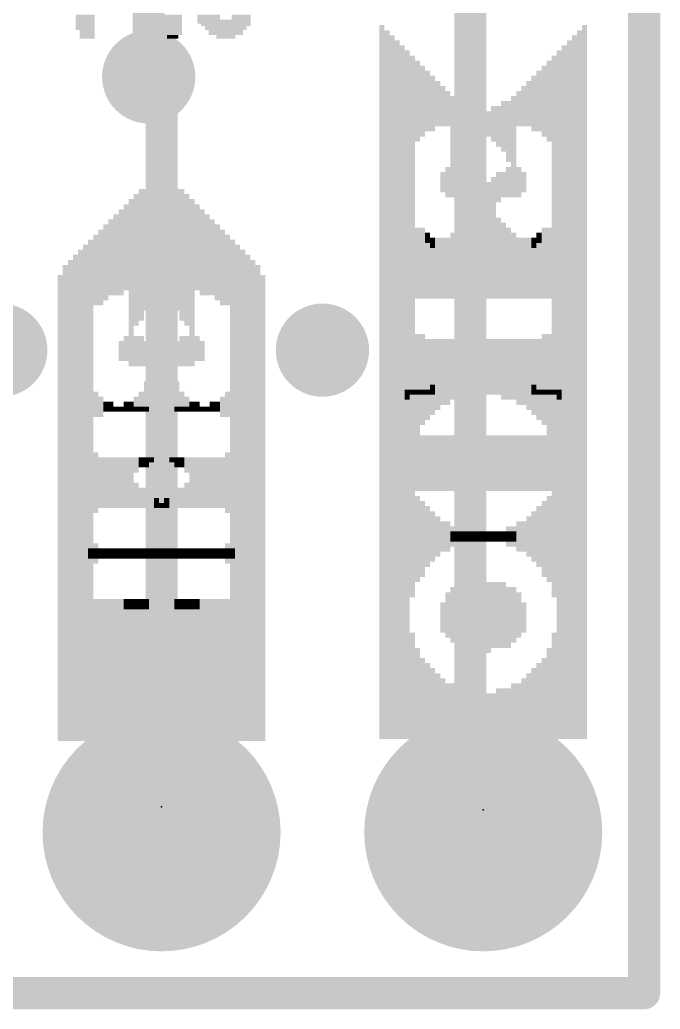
# Model space of a CAD drawing. Extents: x -29.2 to 57.4, y -10.7 to 25.5.
# Drawn here: x 17.93 to 22.99, y -0.13 to 7.69 of the extents above; entities that cross this region are included whole.
import ezdxf

# ---------------------------------------------------------------- set-up
doc = ezdxf.new("R2010")
doc.units = 0
for name, color, linetype in [('1', 12, 'CONTINUOUS'), ('16', 132, 'CONTINUOUS'), ('17', 110, 'CONTINUOUS'), ('18', 110, 'CONTINUOUS'), ('20', 31, 'CONTINUOUS'), ('21', 253, 'CONTINUOUS'), ('22', 253, 'CONTINUOUS'), ('23', 53, 'CONTINUOUS'), ('24', 53, 'CONTINUOUS'), ('51', 253, 'CONTINUOUS')]:
    doc.layers.add(name, color=color, linetype=linetype)

# ---------------------------------------------------------------- blocks, each defined once
blk = doc.blocks.new('RECT')
blk.add_solid([(-0.5, -0.5), (0.5, -0.5), (-0.5, 0.5), (0.5, 0.5)])
blk = doc.blocks.new('ROUNDP')
at = {"const_width": 0.5}
blk.add_lwpolyline([(0, -0.25, 1), (0, 0.25, 1), (0, -0.25)], format="xyb", dxfattribs=at)
blk = doc.blocks.new('ROUNDV')
at = {"const_width": 0.5}
blk.add_lwpolyline([(0, -0.25, 1), (0, 0.25, 1), (0, -0.25)], format="xyb", dxfattribs=at)

msp = doc.modelspace()

# ---------------------------------------------------------------- linework, layer by layer
at = {"layer": '1', "const_width": 0.254}
for points in [[(22.86, 0), (22.86, 25.4)], [(21.4884, 9.525), (21.4884, 1.3716)], [(18.9484, 7.239), (18.9484, 8.421)], [(18.9484, 7.239), (19.05, 7.1374)], [(19.05, 7.1374), (19.05, 1.27)], [(21.4884, 1.3716), (21.59, 1.27)], [(0, 0), (22.86, 0)]]:
    msp.add_lwpolyline(points, dxfattribs=at)
at = {"layer": '1', "const_width": 0.127}
for points in [[(18.9933, 7.2839, 1), (18.9035, 7.1941)], [(18.8849, 7.239, 1), (19.0119, 7.239)], [(19.1135, 7.1374, 1), (18.9865, 7.1374)], [(19.0051, 7.0925, 1), (19.0949, 7.1823)], [(21.5333, 1.4165, 1), (21.4435, 1.3267)], [(21.4249, 1.3716, 1), (21.5519, 1.3716)], [(18.9865, 1.27, 1), (19.1135, 1.27)], [(21.5451, 1.2251, 1), (21.6349, 1.3149)], [(22.86, -0.0635, 1), (22.86, 0.0635)], [(22.7965, 0, 1), (22.9235, 0)]]:
    msp.add_lwpolyline(points, format="xyb", dxfattribs=at)
at = {"layer": '16', "const_width": 0.254}
for points in [[(22.86, 0), (22.86, 25.4)], [(18.9484, 9.1186), (18.9484, 7.239)], [(0, 0), (22.86, 0)]]:
    msp.add_lwpolyline(points, dxfattribs=at)
at = {"layer": '16', "const_width": 0.127}
for points in [[(18.8849, 7.239, 1), (19.0119, 7.239)], [(22.86, -0.0635, 1), (22.86, 0.0635)], [(22.7965, 0, 1), (22.9235, 0)]]:
    msp.add_lwpolyline(points, format="xyb", dxfattribs=at)
at = {"layer": '20', "const_width": 0.2032}
for points in [[(22.86, 0), (22.86, 25.4)], [(0, 0), (22.86, 0)]]:
    msp.add_lwpolyline(points, dxfattribs=at)
at = {"layer": '20', "const_width": 0.1016}
for points in [[(22.86, -0.0508, 1), (22.86, 0.0508)], [(22.8092, 0, 1), (22.9108, 0)]]:
    msp.add_lwpolyline(points, format="xyb", dxfattribs=at)
at = {"layer": '23'}
for p in [(19.05, 1.4732), (21.59, 1.4478)]:
    msp.add_point(p, dxfattribs=at)
at = {"layer": '24'}
for p in [(19.05, 1.4732), (21.59, 1.4478)]:
    msp.add_point(p, dxfattribs=at)

# ---------------------------------------------------------------- block references
at = {"layer": '17', "xscale": 1.8796, "yscale": 1.8796, "rotation": 90}
for p in [(19.05, 1.27), (19.05, 1.27), (21.59, 1.27), (21.59, 1.27)]:
    msp.add_blockref('ROUNDP', p, dxfattribs=at)
at = {"layer": '18', "xscale": 0.7366, "yscale": 0.7366}
for p in [(18.9484, 7.239), (18.9484, 7.239), (17.78, 5.08), (17.78, 5.08), (20.32, 5.08), (20.32, 5.08)]:
    msp.add_blockref('ROUNDV', p, dxfattribs=at)
at = {"layer": '21', "yscale": 0.04, "rotation": 90}
for p, xscale in [((20.79, 4.8278), 5.64), ((20.83, 4.8078), 5.6), ((22.35, 4.8078), 5.6), ((22.39, 4.8278), 5.64), ((20.87, 4.7878), 5.56), ((20.91, 4.7678), 5.52), ((22.27, 4.7678), 5.52), ((22.31, 4.7878), 5.56), ((20.95, 7.0278), 0.92), ((20.99, 7.0478), 0.8), ((22.19, 4.7278), 5.44), ((22.23, 4.7478), 5.48), ((21.03, 7.0478), 0.72), ((21.07, 7.0478), 0.64), ((22.11, 7.1078), 0.52), ((22.15, 5.8478), 3.12), ((21.11, 7.0478), 0.56), ((21.15, 7.0478), 0.48), ((22.03, 7.0878), 0.4), ((22.07, 7.1078), 0.44), ((21.19, 7.0278), 0.44), ((21.23, 7.0278), 0.36), ((21.95, 7.0478), 0.32), ((21.99, 7.0678), 0.36), ((21.27, 7.0078), 0.32), ((21.31, 6.9878), 0.28), ((21.87, 6.9878), 0.28), ((21.91, 7.0278), 0.28), ((21.35, 6.9678), 0.24), ((21.39, 6.9478), 0.2), ((21.43, 6.9478), 0.2), ((21.75, 6.8478), 0.4), ((21.79, 6.8078), 0.48), ((21.83, 6.8078), 0.56), ((21.47, 6.9278), 0.16), ((21.51, 6.9278), 0.16), ((21.55, 6.8878), 0.16), ((21.59, 6.8878), 0.16), ((21.63, 6.8678), 0.2), ((21.67, 6.8678), 0.28), ((21.71, 6.8478), 0.32), ((21.31, 6.4078), 0.24), ((21.35, 6.4078), 0.24), ((21.39, 6.4078), 0.24), ((21.27, 6.4078), 0.16), ((21.43, 6.3878), 0.2), ((21.47, 6.3678), 0.24), ((21.51, 6.3278), 0.24), ((18.89, 5.9532), 0.8), ((18.93, 5.9332), 0.84), ((18.97, 5.9532), 0.88), ((19.01, 5.9532), 0.88), ((19.05, 5.9332), 0.92), ((19.09, 5.9132), 0.96), ((19.13, 5.9132), 0.96), ((19.17, 5.8732), 0.96), ((19.21, 5.8332), 1.04), ((21.55, 5.9478), 0.92), ((18.81, 5.9132), 0.72), ((18.85, 5.9332), 0.76), ((19.25, 5.7932), 1.04), ((19.29, 5.7332), 1.08), ((21.59, 5.9078), 0.84), ((18.73, 5.8532), 0.68), ((18.77, 5.8932), 0.68), ((19.33, 5.8932), 0.68), ((19.37, 5.8932), 0.6), ((20.95, 6.0478), 0.4), ((21.63, 5.8678), 0.76), ((21.67, 5.8478), 0.72), ((18.65, 5.8132), 0.6), ((18.69, 5.8332), 0.64), ((19.41, 5.8732), 0.56), ((19.45, 5.8532), 0.52), ((20.99, 6.0478), 0.24), ((21.71, 5.8078), 0.64), ((18.57, 5.7332), 0.6), ((18.61, 5.7732), 0.6), ((19.49, 5.8332), 0.48), ((19.53, 5.8132), 0.44), ((21.03, 6.0078), 0.16), ((21.07, 5.9878), 0.12), ((21.11, 5.9878), 0.12), ((21.75, 5.7878), 0.6), ((21.79, 5.7678), 0.56), ((18.49, 5.6732), 0.56), ((18.53, 5.7132), 0.56), ((19.57, 5.7732), 0.44), ((19.61, 3.9732), 3.96), ((21.15, 5.9678), 0.08), ((21.19, 5.9278), 0.08), ((21.23, 5.7278), 0.48), ((21.27, 5.7278), 0.48), ((21.47, 5.7278), 0.48), ((21.51, 5.7478), 0.52), ((21.83, 5.7478), 0.52), ((21.87, 5.7278), 0.48), ((21.91, 5.7278), 0.48), ((22.03, 5.7278), 0.48), ((22.07, 5.7278), 0.48), ((22.11, 5.7478), 0.52), ((18.41, 5.5532), 0.64), ((18.45, 5.6132), 0.6), ((19.65, 3.9532), 3.92), ((19.69, 3.9332), 3.88), ((21.31, 5.7078), 0.44), ((21.35, 5.7078), 0.44), ((21.39, 5.7078), 0.44), ((21.43, 5.7078), 0.44), ((21.95, 5.7078), 0.44), ((21.99, 5.7078), 0.44), ((18.33, 3.8932), 3.8), ((18.37, 3.9132), 3.84), ((19.73, 3.9132), 3.84), ((19.77, 3.8932), 3.8), ((18.29, 3.8732), 3.76), ((19.81, 3.8732), 3.76), ((18.25, 3.8332), 3.68), ((19.85, 3.8332), 3.68), ((18.77, 5.0932), 0.2), ((18.81, 5.0732), 0.24), ((18.85, 5.0732), 0.24), ((18.89, 5.0732), 0.24), ((21.23, 4.9478), 0.44), ((21.27, 4.9478), 0.44), ((21.31, 4.9478), 0.44), ((21.35, 4.9478), 0.44), ((21.39, 4.9478), 0.44), ((21.43, 4.9478), 0.44), ((21.47, 4.9478), 0.44), ((21.51, 4.9478), 0.44), ((21.55, 4.9478), 0.44), ((21.59, 4.9478), 0.44), ((21.63, 4.9478), 0.44), ((21.67, 4.9478), 0.44), ((21.71, 4.9478), 0.44), ((21.75, 4.9278), 0.48), ((21.79, 4.9278), 0.48), ((21.83, 4.9278), 0.48), ((21.87, 4.9078), 0.52), ((21.91, 4.9078), 0.52), ((21.95, 4.8878), 0.56), ((21.99, 4.8678), 0.6), ((22.03, 4.8478), 0.64), ((22.07, 4.8478), 0.72), ((22.11, 4.8078), 0.8), ((18.73, 5.0732), 0.16), ((18.93, 5.0532), 0.2), ((18.97, 5.0132), 0.2), ((19.01, 4.8332), 0.48), ((19.05, 4.8132), 0.44), ((19.09, 4.7732), 0.36), ((18.41, 4.6932), 0.44), ((19.13, 4.7332), 0.28), ((20.95, 4.7278), 0.24), ((18.45, 4.6932), 0.28), ((18.49, 4.6732), 0.24), ((19.17, 4.7132), 0.24), ((21.19, 4.7678), 0.08), ((18.53, 4.6732), 0.16), ((18.57, 4.6532), 0.12), ((18.97, 4.6532), 0.12), ((19.21, 4.6732), 0.16), ((19.25, 4.6532), 0.12), ((20.99, 4.7278), 0.08), ((21.03, 4.7478), 0.04), ((21.07, 4.7478), 0.04), ((21.11, 4.7478), 0.04), ((21.15, 4.7478), 0.04), ((18.61, 4.6332), 0.08), ((18.65, 4.6332), 0.08), ((18.69, 4.6132), 0.04), ((18.73, 4.6132), 0.04), ((18.77, 4.6132), 0.04), ((18.81, 4.6132), 0.04), ((18.85, 4.6132), 0.04), ((18.89, 4.6132), 0.04), ((18.93, 4.6132), 0.04), ((19.29, 4.6332), 0.08), ((19.33, 4.6332), 0.08), ((19.37, 4.6132), 0.04), ((19.41, 4.6132), 0.04), ((19.45, 4.6132), 0.04), ((19.49, 4.6132), 0.04), ((19.53, 4.6132), 0.12), ((19.57, 4.6132), 0.12), ((20.95, 4.1878), 0.6), ((20.99, 4.1878), 0.44), ((21.03, 4.1878), 0.44), ((21.07, 4.1878), 0.44), ((21.11, 4.1878), 0.44), ((21.15, 4.1878), 0.44), ((21.19, 4.1878), 0.44), ((21.23, 4.1878), 0.44), ((21.27, 4.1878), 0.44), ((21.31, 4.1878), 0.44), ((21.35, 4.1878), 0.44), ((21.39, 4.1878), 0.44), ((21.43, 4.1878), 0.44), ((21.47, 4.1878), 0.44), ((21.51, 4.1878), 0.44), ((21.55, 4.1878), 0.44), ((21.59, 4.1878), 0.44), ((21.63, 4.1878), 0.44), ((18.41, 4.0332), 0.64), ((21.67, 4.1678), 0.4), ((21.71, 4.1878), 0.36), ((21.75, 4.1878), 0.36), ((21.79, 4.1878), 0.28), ((18.45, 4.0332), 0.48), ((18.49, 4.0532), 0.44), ((18.53, 4.0532), 0.36), ((18.57, 4.0732), 0.32), ((18.61, 4.0932), 0.28), ((18.65, 4.0932), 0.28), ((18.69, 4.1132), 0.24), ((18.73, 4.1332), 0.2), ((18.77, 4.1332), 0.2), ((18.81, 4.1532), 0.16), ((18.85, 4.1732), 0.12), ((18.89, 4.1932), 0.08), ((18.93, 4.1932), 0.08), ((18.97, 4.2132), 0.04), ((19.49, 4.0332), 0.4), ((19.53, 4.0332), 0.4), ((19.57, 4.0332), 0.48), ((21.83, 4.1878), 0.2), ((19.41, 3.9932), 0.32), ((19.45, 4.0132), 0.36), ((19.29, 3.9532), 0.24), ((19.33, 3.9732), 0.28), ((19.37, 3.9732), 0.28), ((19.17, 3.9132), 0.16), ((19.21, 3.9132), 0.16), ((19.25, 3.9332), 0.2), ((22.15, 3.5878), 0.92), ((19.09, 3.8732), 0.08), ((19.13, 3.8932), 0.12), ((22.11, 3.5878), 0.68), ((19.01, 3.8532), 0.04), ((19.05, 3.8532), 0.04), ((22.03, 3.6078), 0.48), ((22.07, 3.5878), 0.6), ((21.95, 3.6078), 0.32), ((21.99, 3.6078), 0.4), ((20.95, 3.4278), 0.6), ((21.79, 3.6078), 0.16), ((21.83, 3.6078), 0.16), ((21.87, 3.6078), 0.24), ((21.91, 3.6078), 0.24), ((20.99, 3.4478), 0.4), ((21.03, 3.4878), 0.32), ((21.07, 3.5078), 0.28), ((21.11, 3.5278), 0.24), ((21.15, 3.5478), 0.2), ((21.19, 3.5678), 0.16), ((21.23, 3.5678), 0.16), ((21.27, 3.5878), 0.12), ((21.31, 3.5878), 0.12), ((21.35, 3.6078), 0.08), ((21.39, 3.6078), 0.08), ((21.43, 3.6078), 0.08), ((21.47, 3.6078), 0.08), ((21.51, 3.6078), 0.08), ((21.55, 3.6078), 0.08), ((21.59, 3.6078), 0.08), ((21.63, 3.6078), 0.08), ((21.67, 3.6078), 0.08), ((21.71, 3.6078), 0.08), ((21.75, 3.6078), 0.08), ((18.41, 3.4532), 0.28), ((18.45, 3.4732), 0.16), ((19.57, 3.4732), 0.16), ((18.49, 3.4732), 0.08), ((18.53, 3.4732), 0.08), ((18.57, 3.4732), 0.08), ((18.61, 3.4732), 0.08), ((18.65, 3.4732), 0.08), ((18.69, 3.4732), 0.08), ((18.73, 3.4732), 0.08), ((18.77, 3.4732), 0.08), ((18.81, 3.4732), 0.08), ((18.85, 3.4732), 0.08), ((18.89, 3.4732), 0.08), ((18.93, 3.4732), 0.08), ((18.97, 3.4732), 0.08), ((19.01, 3.4732), 0.08), ((19.05, 3.4732), 0.08), ((19.09, 3.4732), 0.08), ((19.13, 3.4732), 0.08), ((19.17, 3.4732), 0.08), ((19.21, 3.4732), 0.08), ((19.25, 3.4732), 0.08), ((19.29, 3.4732), 0.08), ((19.33, 3.4732), 0.08), ((19.37, 3.4732), 0.08), ((19.41, 3.4732), 0.08), ((19.45, 3.4732), 0.08), ((19.49, 3.4732), 0.08), ((19.53, 3.4732), 0.08), ((21.35, 2.9878), 0.44), ((21.39, 2.9678), 0.48), ((21.43, 2.9878), 0.52), ((21.47, 2.9878), 0.52), ((21.51, 2.9878), 0.52), ((21.55, 2.9678), 0.56), ((21.59, 2.9878), 0.52), ((21.63, 2.9878), 0.52), ((21.67, 2.9878), 0.52), ((21.71, 2.9878), 0.44), ((21.75, 2.9878), 0.44), ((18.41, 2.5932), 1.2), ((21.31, 2.9878), 0.36), ((21.79, 2.9678), 0.32), ((18.45, 2.5532), 1.12), ((18.49, 2.5532), 1.12), ((18.53, 2.5532), 1.12), ((18.57, 2.5532), 1.12), ((18.61, 2.5532), 1.12), ((18.65, 2.5532), 1.12), ((18.69, 2.5532), 1.12), ((18.73, 2.5532), 1.12), ((18.77, 2.5532), 1.12), ((18.81, 2.5532), 1.12), ((18.85, 2.5532), 1.12), ((18.89, 2.5532), 1.12), ((18.93, 2.5532), 1.12), ((18.97, 2.5532), 1.12), ((19.01, 2.5532), 1.12), ((19.05, 2.5532), 1.12), ((19.09, 2.5532), 1.12), ((19.13, 3.0532), 0.12), ((19.17, 3.0732), 0.08), ((19.21, 3.0732), 0.08), ((19.25, 3.0732), 0.08), ((19.29, 3.0732), 0.08), ((19.33, 3.0732), 0.08), ((19.37, 3.0332), 0.16), ((19.41, 2.5532), 1.12), ((19.45, 2.5532), 1.12), ((19.49, 2.5532), 1.12), ((19.53, 2.5532), 1.12), ((19.57, 2.5532), 1.12), ((21.27, 2.9678), 0.24), ((21.83, 2.9878), 0.2), ((22.15, 2.4278), 0.84), ((20.95, 2.4078), 0.8), ((20.99, 2.3678), 0.72), ((22.11, 2.3678), 0.72), ((21.03, 2.3278), 0.64), ((21.07, 2.3078), 0.6), ((22.03, 2.3078), 0.6), ((22.07, 2.3278), 0.64), ((21.11, 2.2878), 0.56), ((21.15, 2.2678), 0.52), ((21.95, 2.2678), 0.52), ((21.99, 2.2878), 0.56), ((19.37, 2.2132), 0.44), ((21.19, 2.2478), 0.48), ((21.23, 2.2278), 0.44), ((21.27, 2.2278), 0.44), ((21.83, 2.2278), 0.44), ((21.87, 2.2278), 0.44), ((21.91, 2.2478), 0.48), ((19.13, 2.1932), 0.4), ((19.17, 2.1932), 0.4), ((19.21, 2.1732), 0.36), ((19.25, 2.1732), 0.36), ((19.29, 2.1732), 0.36), ((19.33, 2.1932), 0.4), ((21.31, 2.2078), 0.4), ((21.35, 2.2078), 0.4), ((21.39, 2.2078), 0.4), ((21.43, 2.1878), 0.36), ((21.47, 2.1878), 0.36), ((21.51, 2.1878), 0.36), ((21.55, 2.1878), 0.36), ((21.59, 2.1878), 0.36), ((21.63, 2.1878), 0.36), ((21.67, 2.1878), 0.36), ((21.71, 2.2078), 0.4), ((21.75, 2.2078), 0.4), ((21.79, 2.2078), 0.4)]:
    msp.add_blockref('RECT', p, dxfattribs=dict(at, xscale=xscale))
at = {"layer": '22'}
for p, xscale, yscale, rotation in [((18.4474, 7.7102), 0.15, 0.04, 180), ((18.4474, 7.6752), 0.15, 0.03, 180), ((18.4474, 7.6552), 0.15, 0.03, 180), ((19.1374, 7.7102), 0.15, 0.04, 180), ((19.1374, 7.6752), 0.15, 0.03, 180), ((19.1374, 7.6552), 0.15, 0.03, 180), ((19.4224, 7.7102), 0.18, 0.04, 180), ((19.5424, 7.6752), 0.42, 0.03, 180), ((19.5574, 7.6552), 0.39, 0.03, 180), ((19.6774, 7.7102), 0.15, 0.04, 180), ((18.4474, 7.6252), 0.15, 0.03, 180), ((18.4624, 7.5902), 0.12, 0.04, 180), ((19.1374, 7.6252), 0.15, 0.03, 180), ((19.1374, 7.5902), 0.15, 0.04, 180), ((19.5574, 7.6252), 0.33, 0.03, 180), ((19.5574, 7.5902), 0.27, 0.04, 180), ((20.79, 4.8278), 5.64, 0.04, 90), ((20.83, 4.8078), 5.6, 0.04, 90), ((22.35, 4.8078), 5.6, 0.04, 90), ((22.39, 4.8278), 5.64, 0.04, 90), ((18.4624, 7.5552), 0.12, 0.03, 180), ((19.1374, 7.5552), 0.09, 0.03, 180), ((19.5574, 7.5552), 0.15, 0.03, 180), ((20.87, 4.7878), 5.56, 0.04, 90), ((20.91, 4.7678), 5.52, 0.04, 90), ((22.27, 4.7678), 5.52, 0.04, 90), ((22.31, 4.7878), 5.56, 0.04, 90), ((20.95, 4.7478), 5.48, 0.04, 90), ((20.99, 4.7278), 5.44, 0.04, 90), ((22.19, 7.0478), 0.8, 0.04, 90), ((22.23, 7.0278), 0.92, 0.04, 90), ((21.03, 5.8478), 3.12, 0.04, 90), ((21.07, 7.1078), 0.52, 0.04, 90), ((22.11, 7.0478), 0.64, 0.04, 90), ((22.15, 7.0478), 0.72, 0.04, 90), ((21.11, 7.1078), 0.44, 0.04, 90), ((21.15, 7.0878), 0.4, 0.04, 90), ((22.03, 7.0478), 0.48, 0.04, 90), ((22.07, 7.0478), 0.56, 0.04, 90), ((21.19, 7.0678), 0.36, 0.04, 90), ((21.23, 7.0478), 0.32, 0.04, 90), ((21.95, 7.0278), 0.36, 0.04, 90), ((21.99, 7.0278), 0.44, 0.04, 90), ((21.27, 7.0278), 0.28, 0.04, 90), ((21.31, 6.9878), 0.28, 0.04, 90), ((21.87, 6.9878), 0.28, 0.04, 90), ((21.91, 7.0078), 0.32, 0.04, 90), ((21.35, 6.8078), 0.56, 0.04, 90), ((21.39, 6.8078), 0.48, 0.04, 90), ((21.43, 6.8478), 0.4, 0.04, 90), ((21.75, 6.9478), 0.2, 0.04, 90), ((21.79, 6.9478), 0.2, 0.04, 90), ((21.83, 6.9678), 0.24, 0.04, 90), ((21.47, 6.8478), 0.32, 0.04, 90), ((21.51, 6.8678), 0.28, 0.04, 90), ((21.55, 6.8678), 0.2, 0.04, 90), ((21.59, 6.8878), 0.16, 0.04, 90), ((21.63, 6.8878), 0.16, 0.04, 90), ((21.67, 6.9278), 0.16, 0.04, 90), ((21.71, 6.9278), 0.16, 0.04, 90), ((21.79, 6.4078), 0.24, 0.04, 90), ((21.83, 6.4078), 0.24, 0.04, 90), ((21.87, 6.4078), 0.24, 0.04, 90), ((21.67, 6.3278), 0.24, 0.04, 90), ((21.71, 6.3678), 0.24, 0.04, 90), ((21.75, 6.3878), 0.2, 0.04, 90), ((21.91, 6.4078), 0.16, 0.04, 90), ((18.89, 5.8332), 1.04, 0.04, 90), ((18.93, 5.8732), 0.96, 0.04, 90), ((18.97, 5.9132), 0.96, 0.04, 90), ((19.01, 5.9132), 0.96, 0.04, 90), ((19.05, 5.9332), 0.92, 0.04, 90), ((19.09, 5.9532), 0.88, 0.04, 90), ((19.13, 5.9532), 0.88, 0.04, 90), ((19.17, 5.9332), 0.84, 0.04, 90), ((19.21, 5.9532), 0.8, 0.04, 90), ((21.63, 5.9478), 0.92, 0.04, 90), ((18.81, 5.7332), 1.08, 0.04, 90), ((18.85, 5.7932), 1.04, 0.04, 90), ((19.25, 5.9332), 0.76, 0.04, 90), ((19.29, 5.9132), 0.72, 0.04, 90), ((21.59, 5.9078), 0.84, 0.04, 90), ((18.73, 5.8932), 0.6, 0.04, 90), ((18.77, 5.8932), 0.68, 0.04, 90), ((19.33, 5.8932), 0.68, 0.04, 90), ((19.37, 5.8532), 0.68, 0.04, 90), ((21.51, 5.8478), 0.72, 0.04, 90), ((21.55, 5.8678), 0.76, 0.04, 90), ((22.23, 6.0478), 0.4, 0.04, 90), ((18.65, 5.8532), 0.52, 0.04, 90), ((18.69, 5.8732), 0.56, 0.04, 90), ((19.41, 5.8332), 0.64, 0.04, 90), ((19.45, 5.8132), 0.6, 0.04, 90), ((21.47, 5.8078), 0.64, 0.04, 90), ((22.19, 6.0478), 0.24, 0.04, 90), ((18.57, 5.8132), 0.44, 0.04, 90), ((18.61, 5.8332), 0.48, 0.04, 90), ((19.49, 5.7732), 0.6, 0.04, 90), ((19.53, 5.7332), 0.6, 0.04, 90), ((21.39, 5.7678), 0.56, 0.04, 90), ((21.43, 5.7878), 0.6, 0.04, 90), ((22.07, 5.9878), 0.12, 0.04, 90), ((22.11, 5.9878), 0.12, 0.04, 90), ((22.15, 6.0078), 0.16, 0.04, 90), ((18.49, 3.9732), 3.96, 0.04, 90), ((18.53, 5.7732), 0.44, 0.04, 90), ((19.57, 5.7132), 0.56, 0.04, 90), ((19.61, 5.6732), 0.56, 0.04, 90), ((21.07, 5.7478), 0.52, 0.04, 90), ((21.11, 5.7278), 0.48, 0.04, 90), ((21.15, 5.7278), 0.48, 0.04, 90), ((21.27, 5.7278), 0.48, 0.04, 90), ((21.31, 5.7278), 0.48, 0.04, 90), ((21.35, 5.7478), 0.52, 0.04, 90), ((21.67, 5.7478), 0.52, 0.04, 90), ((21.71, 5.7278), 0.48, 0.04, 90), ((21.91, 5.7278), 0.48, 0.04, 90), ((21.95, 5.7278), 0.48, 0.04, 90), ((21.99, 5.9278), 0.08, 0.04, 90), ((22.03, 5.9678), 0.08, 0.04, 90), ((18.41, 3.9332), 3.88, 0.04, 90), ((18.45, 3.9532), 3.92, 0.04, 90), ((19.65, 5.6132), 0.6, 0.04, 90), ((19.69, 5.5532), 0.64, 0.04, 90), ((21.19, 5.7078), 0.44, 0.04, 90), ((21.23, 5.7078), 0.44, 0.04, 90), ((21.75, 5.7078), 0.44, 0.04, 90), ((21.79, 5.7078), 0.44, 0.04, 90), ((21.83, 5.7078), 0.44, 0.04, 90), ((21.87, 5.7078), 0.44, 0.04, 90), ((18.33, 3.8932), 3.8, 0.04, 90), ((18.37, 3.9132), 3.84, 0.04, 90), ((19.73, 3.9132), 3.84, 0.04, 90), ((19.77, 3.8932), 3.8, 0.04, 90), ((18.29, 3.8732), 3.76, 0.04, 90), ((19.81, 3.8732), 3.76, 0.04, 90), ((18.25, 3.8332), 3.68, 0.04, 90), ((19.85, 3.8332), 3.68, 0.04, 90), ((19.21, 5.0732), 0.24, 0.04, 90), ((19.25, 5.0732), 0.24, 0.04, 90), ((19.29, 5.0732), 0.24, 0.04, 90), ((19.33, 5.0932), 0.2, 0.04, 90), ((21.07, 4.8078), 0.8, 0.04, 90), ((21.11, 4.8478), 0.72, 0.04, 90), ((21.15, 4.8478), 0.64, 0.04, 90), ((21.19, 4.8678), 0.6, 0.04, 90), ((21.23, 4.8878), 0.56, 0.04, 90), ((21.27, 4.9078), 0.52, 0.04, 90), ((21.31, 4.9078), 0.52, 0.04, 90), ((21.35, 4.9278), 0.48, 0.04, 90), ((21.39, 4.9278), 0.48, 0.04, 90), ((21.43, 4.9278), 0.48, 0.04, 90), ((21.47, 4.9478), 0.44, 0.04, 90), ((21.51, 4.9478), 0.44, 0.04, 90), ((21.55, 4.9478), 0.44, 0.04, 90), ((21.59, 4.9478), 0.44, 0.04, 90), ((21.63, 4.9478), 0.44, 0.04, 90), ((21.67, 4.9478), 0.44, 0.04, 90), ((21.71, 4.9478), 0.44, 0.04, 90), ((21.75, 4.9478), 0.44, 0.04, 90), ((21.79, 4.9478), 0.44, 0.04, 90), ((21.83, 4.9478), 0.44, 0.04, 90), ((21.87, 4.9478), 0.44, 0.04, 90), ((21.91, 4.9478), 0.44, 0.04, 90), ((21.95, 4.9478), 0.44, 0.04, 90), ((19.13, 5.0132), 0.2, 0.04, 90), ((19.17, 5.0532), 0.2, 0.04, 90), ((19.37, 5.0732), 0.16, 0.04, 90), ((19.05, 4.8132), 0.44, 0.04, 90), ((19.09, 4.8332), 0.48, 0.04, 90), ((19.01, 4.7732), 0.36, 0.04, 90), ((18.97, 4.7332), 0.28, 0.04, 90), ((19.69, 4.6932), 0.44, 0.04, 90), ((22.23, 4.7278), 0.24, 0.04, 90), ((18.93, 4.7132), 0.24, 0.04, 90), ((19.61, 4.6732), 0.24, 0.04, 90), ((19.65, 4.6932), 0.28, 0.04, 90), ((21.99, 4.7678), 0.08, 0.04, 90), ((18.85, 4.6532), 0.12, 0.04, 90), ((18.89, 4.6732), 0.16, 0.04, 90), ((19.13, 4.6532), 0.12, 0.04, 90), ((19.53, 4.6532), 0.12, 0.04, 90), ((19.57, 4.6732), 0.16, 0.04, 90), ((22.03, 4.7478), 0.04, 0.04, 90), ((22.07, 4.7478), 0.04, 0.04, 90), ((22.11, 4.7478), 0.04, 0.04, 90), ((22.15, 4.7478), 0.04, 0.04, 90), ((22.19, 4.7278), 0.08, 0.04, 90), ((18.53, 4.6132), 0.12, 0.04, 90), ((18.57, 4.6132), 0.12, 0.04, 90), ((18.61, 4.6132), 0.04, 0.04, 90), ((18.65, 4.6132), 0.04, 0.04, 90), ((18.69, 4.6132), 0.04, 0.04, 90), ((18.73, 4.6132), 0.04, 0.04, 90), ((18.77, 4.6332), 0.08, 0.04, 90), ((18.81, 4.6332), 0.08, 0.04, 90), ((19.17, 4.6132), 0.04, 0.04, 90), ((19.21, 4.6132), 0.04, 0.04, 90), ((19.25, 4.6132), 0.04, 0.04, 90), ((19.29, 4.6132), 0.04, 0.04, 90), ((19.33, 4.6132), 0.04, 0.04, 90), ((19.37, 4.6132), 0.04, 0.04, 90), ((19.41, 4.6132), 0.04, 0.04, 90), ((19.45, 4.6332), 0.08, 0.04, 90), ((19.49, 4.6332), 0.08, 0.04, 90), ((22.23, 4.1878), 0.6, 0.04, 90), ((21.55, 4.1878), 0.44, 0.04, 90), ((21.59, 4.1878), 0.44, 0.04, 90), ((21.63, 4.1878), 0.44, 0.04, 90), ((21.67, 4.1878), 0.44, 0.04, 90), ((21.71, 4.1878), 0.44, 0.04, 90), ((21.75, 4.1878), 0.44, 0.04, 90), ((21.79, 4.1878), 0.44, 0.04, 90), ((21.83, 4.1878), 0.44, 0.04, 90), ((21.87, 4.1878), 0.44, 0.04, 90), ((21.91, 4.1878), 0.44, 0.04, 90), ((21.95, 4.1878), 0.44, 0.04, 90), ((21.99, 4.1878), 0.44, 0.04, 90), ((22.03, 4.1878), 0.44, 0.04, 90), ((22.07, 4.1878), 0.44, 0.04, 90), ((22.11, 4.1878), 0.44, 0.04, 90), ((22.15, 4.1878), 0.44, 0.04, 90), ((22.19, 4.1878), 0.44, 0.04, 90), ((19.69, 4.0332), 0.64, 0.04, 90), ((21.39, 4.1878), 0.28, 0.04, 90), ((21.43, 4.1878), 0.36, 0.04, 90), ((21.47, 4.1878), 0.36, 0.04, 90), ((21.51, 4.1678), 0.4, 0.04, 90), ((18.53, 4.0332), 0.48, 0.04, 90), ((18.57, 4.0332), 0.4, 0.04, 90), ((18.61, 4.0332), 0.4, 0.04, 90), ((19.13, 4.2132), 0.04, 0.04, 90), ((19.17, 4.1932), 0.08, 0.04, 90), ((19.21, 4.1932), 0.08, 0.04, 90), ((19.25, 4.1732), 0.12, 0.04, 90), ((19.29, 4.1532), 0.16, 0.04, 90), ((19.33, 4.1332), 0.2, 0.04, 90), ((19.37, 4.1332), 0.2, 0.04, 90), ((19.41, 4.1132), 0.24, 0.04, 90), ((19.45, 4.0932), 0.28, 0.04, 90), ((19.49, 4.0932), 0.28, 0.04, 90), ((19.53, 4.0732), 0.32, 0.04, 90), ((19.57, 4.0532), 0.36, 0.04, 90), ((19.61, 4.0532), 0.44, 0.04, 90), ((19.65, 4.0332), 0.48, 0.04, 90), ((21.35, 4.1878), 0.2, 0.04, 90), ((18.65, 4.0132), 0.36, 0.04, 90), ((18.69, 3.9932), 0.32, 0.04, 90), ((18.73, 3.9732), 0.28, 0.04, 90), ((18.77, 3.9732), 0.28, 0.04, 90), ((18.81, 3.9532), 0.24, 0.04, 90), ((18.85, 3.9332), 0.2, 0.04, 90), ((18.89, 3.9132), 0.16, 0.04, 90), ((18.93, 3.9132), 0.16, 0.04, 90), ((21.03, 3.5878), 0.92, 0.04, 90), ((18.97, 3.8932), 0.12, 0.04, 90), ((19.01, 3.8732), 0.08, 0.04, 90), ((21.07, 3.5878), 0.68, 0.04, 90), ((19.05, 3.8532), 0.04, 0.04, 90), ((19.09, 3.8532), 0.04, 0.04, 90), ((21.11, 3.5878), 0.6, 0.04, 90), ((21.15, 3.6078), 0.48, 0.04, 90), ((21.19, 3.6078), 0.4, 0.04, 90), ((21.23, 3.6078), 0.32, 0.04, 90), ((21.27, 3.6078), 0.24, 0.04, 90), ((21.31, 3.6078), 0.24, 0.04, 90), ((21.35, 3.6078), 0.16, 0.04, 90), ((21.39, 3.6078), 0.16, 0.04, 90), ((22.23, 3.4278), 0.6, 0.04, 90), ((21.43, 3.6078), 0.08, 0.04, 90), ((21.47, 3.6078), 0.08, 0.04, 90), ((21.51, 3.6078), 0.08, 0.04, 90), ((21.55, 3.6078), 0.08, 0.04, 90), ((21.59, 3.6078), 0.08, 0.04, 90), ((21.63, 3.6078), 0.08, 0.04, 90), ((21.67, 3.6078), 0.08, 0.04, 90), ((21.71, 3.6078), 0.08, 0.04, 90), ((21.75, 3.6078), 0.08, 0.04, 90), ((21.79, 3.6078), 0.08, 0.04, 90), ((21.83, 3.6078), 0.08, 0.04, 90), ((21.87, 3.5878), 0.12, 0.04, 90), ((21.91, 3.5878), 0.12, 0.04, 90), ((21.95, 3.5678), 0.16, 0.04, 90), ((21.99, 3.5678), 0.16, 0.04, 90), ((22.03, 3.5478), 0.2, 0.04, 90), ((22.07, 3.5278), 0.24, 0.04, 90), ((22.11, 3.5078), 0.28, 0.04, 90), ((22.15, 3.4878), 0.32, 0.04, 90), ((22.19, 3.4478), 0.4, 0.04, 90), ((18.53, 3.4732), 0.16, 0.04, 90), ((19.65, 3.4732), 0.16, 0.04, 90), ((19.69, 3.4532), 0.28, 0.04, 90), ((18.57, 3.4732), 0.08, 0.04, 90), ((18.61, 3.4732), 0.08, 0.04, 90), ((18.65, 3.4732), 0.08, 0.04, 90), ((18.69, 3.4732), 0.08, 0.04, 90), ((18.73, 3.4732), 0.08, 0.04, 90), ((18.77, 3.4732), 0.08, 0.04, 90), ((18.81, 3.4732), 0.08, 0.04, 90), ((18.85, 3.4732), 0.08, 0.04, 90), ((18.89, 3.4732), 0.08, 0.04, 90), ((18.93, 3.4732), 0.08, 0.04, 90), ((18.97, 3.4732), 0.08, 0.04, 90), ((19.01, 3.4732), 0.08, 0.04, 90), ((19.05, 3.4732), 0.08, 0.04, 90), ((19.09, 3.4732), 0.08, 0.04, 90), ((19.13, 3.4732), 0.08, 0.04, 90), ((19.17, 3.4732), 0.08, 0.04, 90), ((19.21, 3.4732), 0.08, 0.04, 90), ((19.25, 3.4732), 0.08, 0.04, 90), ((19.29, 3.4732), 0.08, 0.04, 90), ((19.33, 3.4732), 0.08, 0.04, 90), ((19.37, 3.4732), 0.08, 0.04, 90), ((19.41, 3.4732), 0.08, 0.04, 90), ((19.45, 3.4732), 0.08, 0.04, 90), ((19.49, 3.4732), 0.08, 0.04, 90), ((19.53, 3.4732), 0.08, 0.04, 90), ((19.57, 3.4732), 0.08, 0.04, 90), ((19.61, 3.4732), 0.08, 0.04, 90), ((21.43, 2.9878), 0.44, 0.04, 90), ((21.47, 2.9878), 0.44, 0.04, 90), ((21.51, 2.9878), 0.52, 0.04, 90), ((21.55, 2.9878), 0.52, 0.04, 90), ((21.59, 2.9878), 0.52, 0.04, 90), ((21.63, 2.9678), 0.56, 0.04, 90), ((21.67, 2.9878), 0.52, 0.04, 90), ((21.71, 2.9878), 0.52, 0.04, 90), ((21.75, 2.9878), 0.52, 0.04, 90), ((21.79, 2.9678), 0.48, 0.04, 90), ((21.83, 2.9878), 0.44, 0.04, 90), ((19.69, 2.5932), 1.2, 0.04, 90), ((21.39, 2.9678), 0.32, 0.04, 90), ((21.87, 2.9878), 0.36, 0.04, 90), ((18.53, 2.5532), 1.12, 0.04, 90), ((18.57, 2.5532), 1.12, 0.04, 90), ((18.61, 2.5532), 1.12, 0.04, 90), ((18.65, 2.5532), 1.12, 0.04, 90), ((18.69, 2.5532), 1.12, 0.04, 90), ((18.73, 3.0332), 0.16, 0.04, 90), ((18.77, 3.0732), 0.08, 0.04, 90), ((18.81, 3.0732), 0.08, 0.04, 90), ((18.85, 3.0732), 0.08, 0.04, 90), ((18.89, 3.0732), 0.08, 0.04, 90), ((18.93, 3.0732), 0.08, 0.04, 90), ((18.97, 3.0532), 0.12, 0.04, 90), ((19.01, 2.5532), 1.12, 0.04, 90), ((19.05, 2.5532), 1.12, 0.04, 90), ((19.09, 2.5532), 1.12, 0.04, 90), ((19.13, 2.5532), 1.12, 0.04, 90), ((19.17, 2.5532), 1.12, 0.04, 90), ((19.21, 2.5532), 1.12, 0.04, 90), ((19.25, 2.5532), 1.12, 0.04, 90), ((19.29, 2.5532), 1.12, 0.04, 90), ((19.33, 2.5532), 1.12, 0.04, 90), ((19.37, 2.5532), 1.12, 0.04, 90), ((19.41, 2.5532), 1.12, 0.04, 90), ((19.45, 2.5532), 1.12, 0.04, 90), ((19.49, 2.5532), 1.12, 0.04, 90), ((19.53, 2.5532), 1.12, 0.04, 90), ((19.57, 2.5532), 1.12, 0.04, 90), ((19.61, 2.5532), 1.12, 0.04, 90), ((19.65, 2.5532), 1.12, 0.04, 90), ((21.35, 2.9878), 0.2, 0.04, 90), ((21.91, 2.9678), 0.24, 0.04, 90), ((21.03, 2.4278), 0.84, 0.04, 90), ((22.23, 2.4078), 0.8, 0.04, 90), ((21.07, 2.3678), 0.72, 0.04, 90), ((22.19, 2.3678), 0.72, 0.04, 90), ((21.11, 2.3278), 0.64, 0.04, 90), ((21.15, 2.3078), 0.6, 0.04, 90), ((22.11, 2.3078), 0.6, 0.04, 90), ((22.15, 2.3278), 0.64, 0.04, 90), ((21.19, 2.2878), 0.56, 0.04, 90), ((21.23, 2.2678), 0.52, 0.04, 90), ((22.03, 2.2678), 0.52, 0.04, 90), ((22.07, 2.2878), 0.56, 0.04, 90), ((18.73, 2.2132), 0.44, 0.04, 90), ((21.27, 2.2478), 0.48, 0.04, 90), ((21.31, 2.2278), 0.44, 0.04, 90), ((21.35, 2.2278), 0.44, 0.04, 90), ((21.91, 2.2278), 0.44, 0.04, 90), ((21.95, 2.2278), 0.44, 0.04, 90), ((21.99, 2.2478), 0.48, 0.04, 90), ((18.77, 2.1932), 0.4, 0.04, 90), ((18.81, 2.1732), 0.36, 0.04, 90), ((18.85, 2.1732), 0.36, 0.04, 90), ((18.89, 2.1732), 0.36, 0.04, 90), ((18.93, 2.1932), 0.4, 0.04, 90), ((18.97, 2.1932), 0.4, 0.04, 90), ((21.39, 2.2078), 0.4, 0.04, 90), ((21.43, 2.2078), 0.4, 0.04, 90), ((21.47, 2.2078), 0.4, 0.04, 90), ((21.51, 2.1878), 0.36, 0.04, 90), ((21.55, 2.1878), 0.36, 0.04, 90), ((21.59, 2.1878), 0.36, 0.04, 90), ((21.63, 2.1878), 0.36, 0.04, 90), ((21.67, 2.1878), 0.36, 0.04, 90), ((21.71, 2.1878), 0.36, 0.04, 90), ((21.75, 2.1878), 0.36, 0.04, 90), ((21.79, 2.2078), 0.4, 0.04, 90), ((21.83, 2.2078), 0.4, 0.04, 90), ((21.87, 2.2078), 0.4, 0.04, 90)]:
    msp.add_blockref('RECT', p, dxfattribs=dict(at, xscale=xscale, yscale=yscale, rotation=rotation))
at = {"layer": '51', "xscale": 0.508, "yscale": 0.508}
for p in [(19.05, 1.27), (21.59, 1.27)]:
    msp.add_blockref('RECT', p, dxfattribs=at)

doc.saveas('drawing.dxf')
